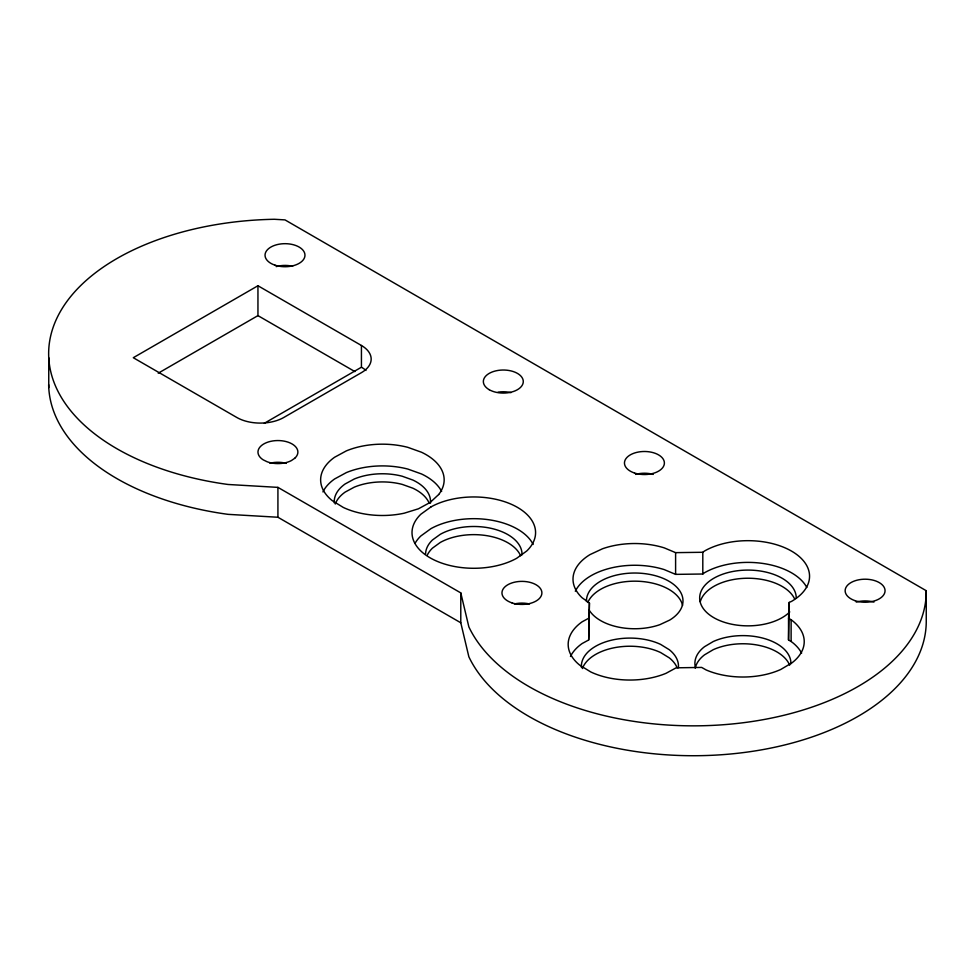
<?xml version="1.0" encoding="UTF-8"?>
<svg xmlns="http://www.w3.org/2000/svg" width="975" height="975" viewBox="0 0 975 975"><rect width="100%" height="100%" fill="white"/><g stroke="black" fill="none" stroke-linecap="round" stroke-linejoin="round"><path stroke-width="1.46" d="M801.621 653.14A61.315 35.405 0 0 0 791.115 641.465L788.531 640.002L788.531 618.284L789.238 602.404L791.517 601.392A61.608 35.575 0 0 0 791.517 551.094A61.608 35.575 0 0 0 704.389 551.094L702.804 552.277L675.602 552.642L664.231 547.865A61.718 35.624 0 0 0 602.538 548.754L590.009 554.604A61.718 35.624 0 0 0 582.063 597.736L589.424 603.001L588.693 639.966L582.112 643.549A61.754 35.661 0 0 0 570.472 656.467M788.531 640.002L789.238 602.404M588.693 639.966L589.424 603.001M575.311 591.24A61.718 35.624 0 0 1 664.231 569.595L675.602 574.372L702.804 574.007L704.389 572.812A61.608 35.575 0 0 1 806.837 587.486M257.948 285.748L133.295 357.715L236.779 417.458A33.26 19.207 0 0 0 283.822 417.458L361.433 372.645A33.26 19.207 0 0 0 361.433 345.491L257.948 285.748L257.948 315.62L158.23 373.193M264.335 423.272L361.433 367.222L361.433 345.491M588.693 618.247L582.112 621.818A61.754 35.661 0 0 0 579.808 665.218L590.85 671.994A61.754 35.661 0 0 0 666.01 673.323L676.15 667.814L701.671 667.424L706.156 669.959A61.315 35.405 0 0 0 780.804 669.447L791.993 662.829A61.315 35.405 0 0 0 791.115 619.734L788.531 618.284M277.924 487.378L228.077 484.477A232.818 134.416 0 0 1 49.823 340.153A232.818 134.416 0 0 1 274.389 219.277L285.005 219.899L926.25 590.716L926.25 620.587A232.818 134.416 0 0 1 858.926 715.845L858.061 716.345A232.818 134.416 0 0 1 468.853 656.772L460.785 622.769L460.785 592.898L277.924 487.378L277.924 517.25L460.785 622.769M277.924 517.25L228.077 514.349A232.818 134.416 0 0 1 48.653 384.698M257.948 315.62L354.876 371.585M460.785 592.898L468.865 626.901A232.818 134.416 0 0 0 858.061 686.473L858.926 685.973A232.818 134.416 0 0 0 926.25 590.716M791.115 619.734L791.115 641.465M702.804 552.277L702.804 574.007M675.602 552.642L675.602 574.372M48.75 357.727L48.75 387.599M587.815 602.489A48.263 27.861 0 0 1 637.309 581.21A48.263 27.861 0 0 1 682.573 605.426M582.404 668.557A48.543 28.019 0 0 1 660.648 652.555L669.325 657.881A48.543 28.019 0 0 1 677.174 667.838M695.236 668.192A48.019 27.727 0 0 1 704.474 654.871L713.225 649.691A48.019 27.727 0 0 1 789.665 665.182M700.257 601.746A48.287 27.885 0 0 1 745.436 578.273A48.287 27.885 0 0 1 794.601 598.894M427.44 554.799A48.238 27.848 0 0 1 432.461 548.133L440.31 542.441A48.238 27.848 0 0 1 520.613 555.762M335.266 504.038A48.141 27.8 0 0 1 345.126 492.107L354.291 487.147A48.141 27.8 0 0 1 402.188 484.38L412.876 488.195A48.141 27.8 0 0 1 429.256 503.356M425.575 553.837A48.238 27.848 0 0 1 432.461 539.979L440.31 534.3A48.238 27.848 0 0 1 493.058 528.803A48.238 27.848 0 0 1 522.027 554.836M334.303 502.893A48.141 27.8 0 0 1 345.126 483.966L354.291 478.993A48.141 27.8 0 0 1 402.188 476.227L412.876 480.053A48.141 27.8 0 0 1 430.45 503.161M361.433 367.222A33.26 19.207 0 0 1 365.966 370.476M789.774 611.91A48.287 27.885 0 0 1 710.958 615.883A48.287 27.885 0 0 1 731.445 571.764A48.287 27.885 0 0 1 796.246 597.967M415.009 543.38A61.778 35.661 0 0 1 420.859 535.957L430.913 528.669A61.778 35.661 0 0 1 533.154 544.452M322.932 491.912A61.766 35.661 0 0 1 334.583 478.981L346.332 472.607A61.766 35.661 0 0 1 407.794 469.06L421.505 473.96A61.766 35.661 0 0 1 441.626 491.473M695.382 667.29A48.019 27.727 0 0 1 704.474 646.73L713.225 641.55A48.019 27.727 0 0 1 764.205 638.491A48.019 27.727 0 0 1 790.92 663.743M586.475 601.575A48.263 27.861 0 0 1 652.068 574.884A48.263 27.861 0 0 1 669.691 620.088L659.892 624.658A48.263 27.861 0 0 1 589.071 609.911M581.441 667.461A48.543 28.019 0 0 1 608.083 641.087A48.543 28.019 0 0 1 660.648 644.414L669.325 649.74A48.543 28.019 0 0 1 678.393 667.704M514.3 603.976A19.951 11.517 0 0 1 529.571 603.976M856.269 602.111A19.951 11.517 0 0 1 873.929 602.111M276.181 266.602A19.951 11.517 0 0 1 292.646 266.285M498.152 392.145A19.951 11.517 0 0 1 510.961 392.633M635.602 474.411A19.951 11.517 0 0 1 653.262 474.411M269.904 463.247A19.951 11.517 0 0 1 286.37 463.369M438.689 494.508L430.194 502.418L418.446 508.792L404.235 513.191A61.766 35.661 0 0 1 343.285 507.439L332.243 500.65A61.766 35.661 0 0 1 334.583 457.263L346.332 450.889A61.766 35.661 0 0 1 407.794 447.33L421.505 452.242A61.766 35.661 0 0 1 438.689 494.508M430.913 506.951L420.859 514.227A61.778 35.661 0 0 0 435.313 560.515A61.778 35.661 0 0 0 516.689 558.285L526.732 550.997A61.778 35.661 0 0 0 512.277 504.709A61.778 35.661 0 0 0 430.913 506.951M294.743 458.274L291.391 460.578A19.951 11.517 0 0 1 267.187 461.784L263.201 459.847A19.951 11.517 0 0 1 263.226 444.283A19.951 11.517 0 0 1 290.087 442.942A19.951 11.517 0 0 1 294.743 458.274M511.96 602.879A19.951 11.517 0 0 0 541.893 592.898A19.951 11.517 0 0 0 511.96 582.916A19.951 11.517 0 0 0 511.96 602.879M855.124 600.697A19.951 11.517 0 0 0 885.056 590.716A19.951 11.517 0 0 0 855.124 580.747A19.951 11.517 0 0 0 855.124 600.697M275.035 265.188A19.951 11.517 0 0 0 304.968 255.206A19.951 11.517 0 0 0 275.035 245.225A19.951 11.517 0 0 0 275.035 265.188M489.206 389.695A19.951 11.517 0 0 0 522.6 384.528A19.951 11.517 0 0 0 498.152 370.415A19.951 11.517 0 0 0 489.206 389.695M634.457 472.997A19.951 11.517 0 0 0 664.389 463.015A19.951 11.517 0 0 0 634.457 453.034A19.951 11.517 0 0 0 634.457 472.997"/></g></svg>
